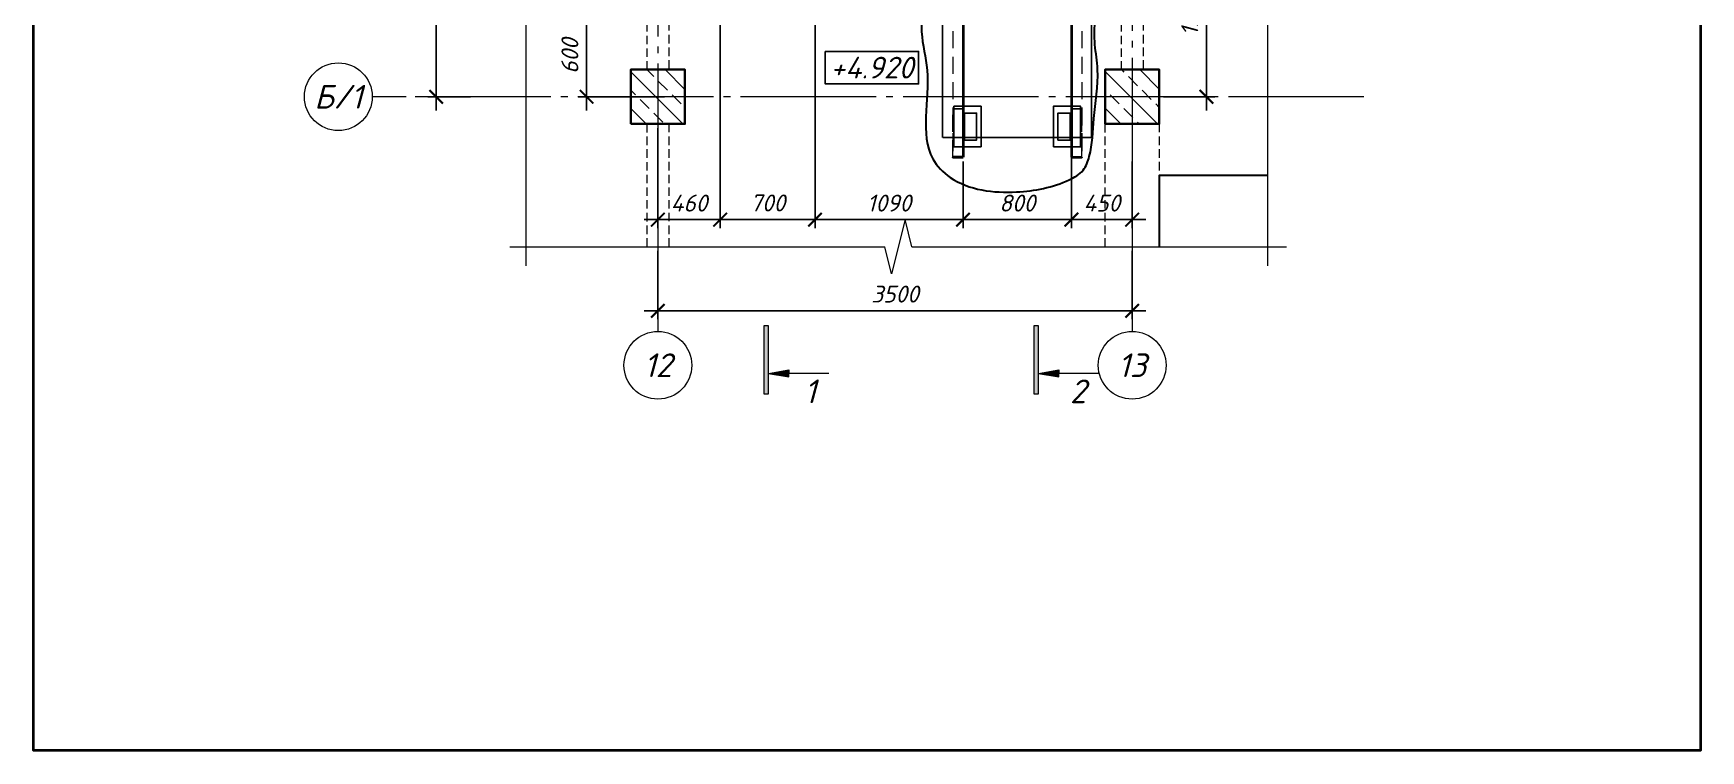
# Model space of a CAD drawing. Header units: millimetres. Extents: x -79646 to 95064, y -231229 to -58107.
# Drawn here: x -33810 to -21507, y -129506 to -124216 of the extents above; entities that cross this region are included whole.
import ezdxf
from ezdxf.enums import TextEntityAlignment as Align

# ---------------------------------------------------------------- set-up
doc = ezdxf.new("R2010")
doc.units = ezdxf.units.MM
doc.header["$PDMODE"] = 3
for name, pattern in [('GOST2.303 5', [24, 20, -1.5, 1, -1.5]), ('HIDDEN', [0.375, 0.25, -0.125]), ('HIDDEN2', [0.1875, 0.125, -0.0625])]:
    doc.linetypes.add(name, pattern=pattern)
doc.layers.get('0').update_dxf_attribs({"lineweight": 5})
doc.layers.get('Defpoints').update_dxf_attribs({"lineweight": 0})
for name, color, linetype, lineweight in [('!!!Металл', 7, 'Continuous', 15), ('#Dimensions', 7, 'Continuous', 9), ('#Оси', 7, 'Continuous', 9), ('#Перекрытие разрез', 10, 'Continuous', 30), ('Линия пунктир', 190, 'HIDDEN2', 9), ('Стены-Каркас', 7, 'Continuous', 9)]:
    doc.layers.add(name, color=color, linetype=linetype, lineweight=lineweight)
doc.layers.add('NoPrint', color=18, linetype='Continuous', plot=False)
doc.layers.add('Текст', color=7, linetype='Continuous')
doc.layers.add('Штриховка', color=252, linetype='Continuous', lineweight=5, true_color=0x696969)
doc.styles.add('ESKDW', font='eskdw.shx', dxfattribs={"oblique": 15})
doc.styles.add('STEP PR', font='isocpeui.ttf')
doc.dimstyles.new('SPDS', dxfattribs={"dimscale": 50, "dimtxt": 2.5, "dimasz": 2, "dimexe": 1.25, "dimexo": 0.625, "dimtad": 1, "dimdec": 0, "dimrnd": 0.001, "dimtxsty": 'ESKDW', "dimblk": 'ARCHTICK', "dimcen": 2.5, "dimdle": 2, "dimclrd": 256, "dimclre": 256, "dimclrt": 7, "dimadec": 0, "dimazin": 2, "dimtfac": 0.75, "dimtdec": 0, "dimtmove": 1, "dimatfit": 3, "dimfxl": 1, "dimtolj": 1, "dimarcsym": 1})
pattern_1 = [(315, (-8858.34, 975.33), (134.70384, 134.70384), []), (315, (-8858.34, 840.62), (134.70384, 134.70384), [95.25, -47.625])]

# ---------------------------------------------------------------- blocks, each defined once
blk = doc.blocks.new('*U17')
at = {"color": 0, "linetype": 'ByBlock', "lineweight": -2}
for p, q in [((26.641, 0), (26.954, 1.25)), ((26.954, 1.25), (27.579, -1.25)), ((26.641, 0), (0, 0)), ((27.579, -1.25), (27.891, 0)), ((54.533, 0), (27.891, 0))]:
    blk.add_line(p, q, dxfattribs=at)
blk = doc.blocks.new('*U16')
at = {"color": 0, "linetype": 'ByBlock', "lineweight": -2}
for p, q in [((26.641, 0), (26.954, 1.25)), ((26.954, 1.25), (27.579, -1.25)), ((26.641, 0), (0, 0)), ((27.579, -1.25), (27.891, 0)), ((54.533, 0), (27.891, 0))]:
    blk.add_line(p, q, dxfattribs=at)
blk = doc.blocks.new('*U18')
at = {"color": 0, "linetype": 'ByBlock', "lineweight": -2}
for p, q in [((17.289, 0), (17.601, 1.25)), ((17.601, 1.25), (18.226, -1.25)), ((17.289, 0), (0, 0)), ((18.226, -1.25), (18.539, 0)), ((35.828, 0), (18.539, 0))]:
    blk.add_line(p, q, dxfattribs=at)
blk = doc.blocks.new('_ArchTick')
at = {"color": 0, "linetype": 'ByBlock', "const_width": 0.15}
blk.add_lwpolyline([(-0.5, -0.5), (0.5, 0.5)], dxfattribs=at)
blk = doc.blocks.new('*D71')
at = {"layer": '#Dimensions', "lineweight": -2, "ltscale": 100, "transparency": 16777216}
for p, q in [((-28742, -123795), (-28742, -125653)), ((-29202, -124915), (-29202, -125653)), ((-29302, -125590), (-28642, -125590))]:
    blk.add_line(p, q, dxfattribs=at)
at = {"layer": 'Defpoints', "color": 0, "lineweight": 0, "ltscale": 100, "transparency": 16777216}
for p in [(-28742, -123764), (-29202, -124884), (-28742, -125590)]:
    blk.add_point(p, dxfattribs=at)
at = {"layer": '#Dimensions', "lineweight": -2, "ltscale": 100, "transparency": 16777216, "xscale": 100, "yscale": 100, "zscale": 100, "rotation": 180}
blk.add_blockref('_ArchTick', (-29202, -125590), dxfattribs=at)
at = {"layer": '#Dimensions', "lineweight": -2, "ltscale": 100, "transparency": 16777216, "xscale": 100, "yscale": 100, "zscale": 100}
blk.add_blockref('_ArchTick', (-28742, -125590), dxfattribs=at)
at = {"layer": '#Dimensions', "ltscale": 100, "transparency": 16777216, "insert": (-28972, -125468), "char_height": 125, "attachment_point": 5, "style": 'STEP PR'}
blk.add_mtext('\\A1;460', dxfattribs=at)
blk = doc.blocks.new('*D72')
at = {"layer": '#Dimensions', "lineweight": -2, "transparency": 16777216}
for p, q in [((-28742, -123795), (-28742, -125653)), ((-28042, -124115), (-28042, -125653)), ((-28842, -125590), (-27942, -125590))]:
    blk.add_line(p, q, dxfattribs=at)
at = {"layer": 'Defpoints', "color": 0, "lineweight": 0, "transparency": 16777216}
for p in [(-28742, -123764), (-28042, -124084), (-28042, -125590)]:
    blk.add_point(p, dxfattribs=at)
at = {"layer": '#Dimensions', "lineweight": -2, "transparency": 16777216, "xscale": 100, "yscale": 100, "zscale": 100, "rotation": 180}
blk.add_blockref('_ArchTick', (-28742, -125590), dxfattribs=at)
at = {"layer": '#Dimensions', "lineweight": -2, "transparency": 16777216, "xscale": 100, "yscale": 100, "zscale": 100}
blk.add_blockref('_ArchTick', (-28042, -125590), dxfattribs=at)
at = {"layer": '#Dimensions', "transparency": 16777216, "insert": (-28392, -125467), "char_height": 125, "attachment_point": 5, "style": 'STEP PR'}
blk.add_mtext('\\A1;700', dxfattribs=at)
blk = doc.blocks.new('*D73')
at = {"layer": '#Dimensions', "lineweight": -2, "transparency": 16777216}
for p, q in [((-26150, -125161), (-26150, -125653)), ((-25702, -125161), (-25702, -125653)), ((-26250, -125590), (-25602, -125590))]:
    blk.add_line(p, q, dxfattribs=at)
at = {"layer": 'Defpoints', "color": 0, "lineweight": 0, "transparency": 16777216}
for p in [(-26150, -125129), (-25702, -125129), (-25702, -125590)]:
    blk.add_point(p, dxfattribs=at)
at = {"layer": '#Dimensions', "lineweight": -2, "transparency": 16777216, "xscale": 100, "yscale": 100, "zscale": 100, "rotation": 180}
blk.add_blockref('_ArchTick', (-26150, -125590), dxfattribs=at)
at = {"layer": '#Dimensions', "lineweight": -2, "transparency": 16777216, "xscale": 100, "yscale": 100, "zscale": 100}
blk.add_blockref('_ArchTick', (-25702, -125590), dxfattribs=at)
at = {"layer": '#Dimensions', "transparency": 16777216, "insert": (-25926, -125468), "char_height": 125, "attachment_point": 5, "style": 'STEP PR'}
blk.add_mtext('\\A1;450', dxfattribs=at)
blk = doc.blocks.new('*D74')
at = {"layer": '#Dimensions', "lineweight": -2, "transparency": 16777216}
for p, q in [((-26150, -124841), (-26150, -125653)), ((-26950, -125161), (-26950, -125653)), ((-26050, -125590), (-27050, -125590))]:
    blk.add_line(p, q, dxfattribs=at)
at = {"layer": 'Defpoints', "color": 0, "lineweight": 0, "transparency": 16777216}
for p in [(-26150, -124809), (-26950, -125129), (-26950, -125590)]:
    blk.add_point(p, dxfattribs=at)
at = {"layer": '#Dimensions', "lineweight": -2, "transparency": 16777216, "xscale": 100, "yscale": 100, "zscale": 100, "rotation": 180}
blk.add_blockref('_ArchTick', (-26950, -125590), dxfattribs=at)
at = {"layer": '#Dimensions', "lineweight": -2, "transparency": 16777216, "xscale": 100, "yscale": 100, "zscale": 100}
blk.add_blockref('_ArchTick', (-26150, -125590), dxfattribs=at)
at = {"layer": '#Dimensions', "transparency": 16777216, "insert": (-26550, -125468), "char_height": 125, "attachment_point": 5, "style": 'STEP PR'}
blk.add_mtext('\\A1;800', dxfattribs=at)
blk = doc.blocks.new('*D75')
at = {"layer": '#Dimensions', "lineweight": -2, "transparency": 16777216}
for p, q in [((-28042, -124115), (-28042, -125653)), ((-26950, -125161), (-26950, -125653)), ((-26850, -125590), (-28142, -125590))]:
    blk.add_line(p, q, dxfattribs=at)
at = {"layer": 'Defpoints', "color": 0, "lineweight": 0, "transparency": 16777216}
for p in [(-28042, -124084), (-26950, -125129), (-28042, -125590)]:
    blk.add_point(p, dxfattribs=at)
at = {"layer": '#Dimensions', "lineweight": -2, "transparency": 16777216, "xscale": 100, "yscale": 100, "zscale": 100, "rotation": 180}
blk.add_blockref('_ArchTick', (-28042, -125590), dxfattribs=at)
at = {"layer": '#Dimensions', "lineweight": -2, "transparency": 16777216, "xscale": 100, "yscale": 100, "zscale": 100}
blk.add_blockref('_ArchTick', (-26950, -125590), dxfattribs=at)
at = {"layer": '#Dimensions', "transparency": 16777216, "insert": (-27496, -125468), "char_height": 125, "attachment_point": 5, "style": 'STEP PR'}
blk.add_mtext('\\A1;1090', dxfattribs=at)
blk = doc.blocks.new('*U22')
at = {"linetype": 'ByBlock', "ltscale": 100}
h = blk.add_hatch(color=256, dxfattribs=at)
h.dxf.hatch_style = 1
h.paths.add_polyline_path([(35, 0), (-35, 0), (-35, -1000), (35, -1000)])
h = blk.add_hatch(color=256, dxfattribs=at)
h.dxf.hatch_style = 1
h.paths.add_polyline_path([(335, -750), (335, -700), (335, -650), (35, -700)])
for p, q in [((35, 0), (-35, 0)), ((-35, 0), (-35, -1000)), ((35, -1000), (35, 0)), ((35, -700), (335, -650)), ((35, -700), (335, -750)), ((335, -650), (335, -700)), ((335, -750), (335, -700)), ((-35, -1000), (35, -1000))]:
    blk.add_line(p, q, dxfattribs=at)
at = {"linetype": 'ByBlock', "ltscale": 100, "extrusion": (0, -1, 0), "elevation": 700}
blk.add_lwpolyline([(925, 0), (335, 0)], dxfattribs=at)
at = {"ltscale": 100, "style": 'STEP PR'}
blk.add_attdef('Nv', text='', height=350, dxfattribs=at).set_placement((781, -1140), align=Align.RIGHT)
blk = doc.blocks.new('*D85')
at = {"layer": '#Dimensions', "lineweight": -2, "transparency": 16777216}
for p, q in [((-29202, -125821), (-29202, -126324)), ((-25702, -125821), (-25702, -126324)), ((-29302, -126262), (-25602, -126262))]:
    blk.add_line(p, q, dxfattribs=at)
at = {"layer": 'Defpoints', "color": 0, "lineweight": 0, "transparency": 16777216}
for p in [(-29202, -125790), (-25702, -125790), (-25702, -126262)]:
    blk.add_point(p, dxfattribs=at)
at = {"layer": '#Dimensions', "lineweight": -2, "transparency": 16777216, "xscale": 100, "yscale": 100, "zscale": 100, "rotation": 180}
blk.add_blockref('_ArchTick', (-29202, -126262), dxfattribs=at)
at = {"layer": '#Dimensions', "lineweight": -2, "transparency": 16777216, "xscale": 100, "yscale": 100, "zscale": 100}
blk.add_blockref('_ArchTick', (-25702, -126262), dxfattribs=at)
at = {"layer": '#Dimensions', "transparency": 16777216, "insert": (-27452, -126139), "char_height": 125, "attachment_point": 5, "style": 'STEP PR'}
blk.add_mtext('\\A1;3500', dxfattribs=at)
blk = doc.blocks.new('*D70')
at = {"layer": '#Dimensions', "lineweight": -2, "transparency": 16777216}
for p, q in [((-30838, -122784), (-30838, -124784)), ((-30585, -122884), (-30900, -122884)), ((-30585, -124684), (-30900, -124684))]:
    blk.add_line(p, q, dxfattribs=at)
at = {"layer": 'Defpoints', "color": 0, "lineweight": 0, "transparency": 16777216}
for p in [(-30553, -122884), (-30838, -124684), (-30553, -124684)]:
    blk.add_point(p, dxfattribs=at)
at = {"layer": '#Dimensions', "lineweight": -2, "transparency": 16777216, "xscale": 100, "yscale": 100, "zscale": 100}
for p, rotation in [((-30838, -122884), 90), ((-30838, -124684), 270)]:
    blk.add_blockref('_ArchTick', p, dxfattribs=dict(at, rotation=rotation))
at = {"layer": '#Dimensions', "transparency": 16777216, "insert": (-30960, -123784), "char_height": 125, "attachment_point": 5, "rotation": 90, "style": 'STEP PR'}
blk.add_mtext('\\A1;1800', dxfattribs=at)
blk = doc.blocks.new('*D86')
at = {"layer": '#Dimensions', "lineweight": -2, "transparency": 16777216}
for p, q in [((-29728, -123984), (-29728, -124784)), ((-29153, -124084), (-29791, -124084)), ((-29153, -124684), (-29791, -124684))]:
    blk.add_line(p, q, dxfattribs=at)
at = {"layer": 'Defpoints', "color": 0, "lineweight": 0, "transparency": 16777216}
for p in [(-29122, -124084), (-29728, -124684), (-29122, -124684)]:
    blk.add_point(p, dxfattribs=at)
at = {"layer": '#Dimensions', "lineweight": -2, "transparency": 16777216, "xscale": 100, "yscale": 100, "zscale": 100}
for p, rotation in [((-29728, -124084), 90), ((-29728, -124684), 270)]:
    blk.add_blockref('_ArchTick', p, dxfattribs=dict(at, rotation=rotation))
at = {"layer": '#Dimensions', "transparency": 16777216, "insert": (-29851, -124384), "char_height": 125, "attachment_point": 5, "rotation": 90, "style": 'STEP PR'}
blk.add_mtext('\\A1;600', dxfattribs=at)
blk = doc.blocks.new('*D87')
at = {"layer": '#Dimensions', "lineweight": -2, "transparency": 16777216}
for p, q in [((-25154, -123364), (-25154, -124784)), ((-25751, -123464), (-25092, -123464)), ((-25471, -124684), (-25092, -124684))]:
    blk.add_line(p, q, dxfattribs=at)
at = {"layer": 'Defpoints', "color": 0, "lineweight": 0, "transparency": 16777216}
for p in [(-25782, -123464), (-25502, -124684), (-25154, -124684)]:
    blk.add_point(p, dxfattribs=at)
at = {"layer": '#Dimensions', "lineweight": -2, "transparency": 16777216, "xscale": 100, "yscale": 100, "zscale": 100}
for p, rotation in [((-25154, -123464), 90), ((-25154, -124684), 270)]:
    blk.add_blockref('_ArchTick', p, dxfattribs=dict(at, rotation=rotation))
at = {"layer": '#Dimensions', "transparency": 16777216, "insert": (-25277, -124074), "char_height": 125, "attachment_point": 5, "rotation": 90, "style": 'STEP PR'}
blk.add_mtext('\\A1;1220', dxfattribs=at)

msp = doc.modelspace()

# ---------------------------------------------------------------- hatches: boundary and pattern name
at = {"layer": 'Штриховка'}
h = msp.add_hatch(dxfattribs=at)
h.set_pattern_fill('ANSI33', color=256, scale=30, angle=-90)
h.set_pattern_definition(pattern_1)
h.paths.add_polyline_path([(-29401.82216, -124883.62193), (-29001.82216, -124883.62193), (-29001.82216, -124483.62193), (-29401.82216, -124483.62193)])
h = msp.add_hatch(dxfattribs=at)
h.set_pattern_fill('ANSI33', color=256, scale=30, angle=-90)
h.set_pattern_definition(pattern_1)
h.paths.add_polyline_path([(-25901.82216, -124883.62193), (-25501.82216, -124883.62193), (-25501.82216, -124483.62193), (-25901.82216, -124483.62193)])

# ---------------------------------------------------------------- linework, layer by layer
at = {"layer": '!!!Металл', "linetype": 'HIDDEN', "lineweight": 9, "ltscale": 500}
for points in [[(-27025.98624, -118763.62193), (-27025.98624, -125129.45785)], [(-26073.98624, -118763.62193), (-26073.98624, -125129.45785)]]:
    msp.add_lwpolyline(points, dxfattribs=at)
at = {"layer": '!!!Металл', "lineweight": 40}
for points in [[(-26949.98624, -118763.62193), (-26949.98624, -125129.45785)], [(-26149.98624, -118763.62193), (-26149.98624, -125129.45785)], [(-27025.98624, -125129.45785), (-26949.98624, -125129.45785)], [(-26949.98624, -125129.45785), (-27025.98624, -125129.45785), (-27025.98624, -125129.45785)], [(-26149.98624, -125129.45785), (-26073.98624, -125129.45785), (-26073.98624, -125129.45785)]]:
    msp.add_lwpolyline(points, dxfattribs=at)
at = {"layer": '!!!Металл', "linetype": 'HIDDEN', "lineweight": 9, "ltscale": 500}
for points in [[(-27025.98624, -125129.45785), (-26949.98624, -125129.45785), (-26949.98624, -124771.68697), (-27025.98624, -124771.68697)], [(-26949.98624, -125129.45785), (-27025.98624, -125129.45785), (-27025.98624, -124771.68697), (-26949.98624, -124771.68697)], [(-26949.98624, -125129.45785), (-27025.98624, -125129.45785), (-27025.98624, -124771.68697), (-26949.98624, -124771.68697)], [(-26949.98624, -124771.68697), (-27025.98624, -124771.68697), (-27025.98624, -125129.45785), (-26949.98624, -125129.45785)], [(-26149.98624, -125129.45785), (-26073.98624, -125129.45785), (-26073.98624, -124771.68697), (-26149.98624, -124771.68697)], [(-26149.98624, -125129.45785), (-26073.98624, -125129.45785), (-26073.98624, -124771.68697), (-26149.98624, -124771.68697)], [(-26149.98624, -124771.68697), (-26073.98624, -124771.68697), (-26073.98624, -125129.45785), (-26149.98624, -125129.45785)]]:
    msp.add_lwpolyline(points, close=True, dxfattribs=at)
at = {"layer": '#Оси', "linetype": 'GOST2.303 5', "ltscale": 50}
for points in [[(-29201.82216, -117238.4855), (-29201.82216, -126413.8332)], [(-25701.82216, -117196.37687), (-25701.82216, -126143.16115), (-25701.82216, -126413.8332)], [(-23992.0156, -124683.62193), (-31059.59517, -124683.62193), (-31309.59517, -124683.62193)]]:
    msp.add_lwpolyline(points, dxfattribs=at)
at = {"layer": '#Оси', "linetype": 'Continuous', "ltscale": 50}
for centre in [(-31559.59517, -124683.62193), (-29201.82216, -126663.8332), (-25701.82216, -126663.8332)]:
    msp.add_circle(centre, 250, dxfattribs=at)
at = {"layer": '#Перекрытие разрез'}
msp.add_lwpolyline([(-24701.90987, -125263.62193), (-25501.82216, -125263.62193), (-25501.82216, -125790.19926)], dxfattribs=at)
msp.add_open_spline([(-27385.31032, -123463.62193), (-27342.49553, -123508.76081), (-27232.99873, -123944.20137), (-27276.7669, -124211.72826), (-27190.82983, -124507.38497), (-27235.53845, -124817.81129), (-27218.30845, -125120.02153), (-26974.39231, -125365.88326), (-26577.15598, -125411.43179), (-26246.8626, -125344.00904), (-26057.75516, -125239.84352), (-25994.07435, -125068.55765), (-25992.00191, -124823.77783), (-25927.55819, -124487.85737), (-26022.84836, -124154.72834), (-25874.06423, -123871.31029), (-25925.23387, -123634.48853), (-25883.6704, -123463.62193)], degree=3, knots=[0, 0, 0, 0, 178.9223772614, 457.5855544094, 742.6944671624, 1092.8530840671, 1411.4386915091, 1608.0055227689, 2128.4295340187, 2552.2020935246, 2688.5168235994, 2802.7375609098, 3094.2484773494, 3458.4832690924, 3812.6591522796, 4058.0988949035, 4174.1862495247, 4174.1862495247, 4174.1862495247, 4174.1862495247], dxfattribs=at)
at = {"color": 3, "lineweight": 40}
msp.add_lwpolyline([(-33810.29108, -115760.20376), (-21507.02133, -115760.20376), (-21507.02133, -129506.09039), (-33810.29108, -129506.09039)], close=True, dxfattribs=at)
at = {"color": 1}
for points in [[(-26949.98624, -125003.62193), (-26949.98624, -124803.85105)], [(-26149.98624, -125003.62193), (-26149.98624, -124803.85105)]]:
    msp.add_lwpolyline(points, dxfattribs=at)
msp.add_lwpolyline([(-26849.98624, -125003.62193), (-26849.98624, -124803.85105)])
at = {"layer": 'NoPrint', "color": 4}
for points in [[(-27101.82216, -124983.62193), (-27101.82216, -120183.62193), (-27801.82216, -120183.62193), (-27801.82216, -124083.62193)], [(-26001.82216, -120183.62193), (-26001.82216, -124983.62193), (-27099.82216, -124983.62193)], [(-26949.98624, -125003.62193), (-26849.98624, -125003.62193), (-26849.98624, -124803.85105), (-26949.98624, -124803.85105)], [(-26939.98624, -125003.62193), (-26939.98624, -124803.85105)], [(-26249.98624, -125003.62193), (-26249.98624, -124803.85105)], [(-26149.98624, -125003.62193), (-26249.98624, -125003.62193), (-26249.98624, -124803.85105), (-26149.98624, -124803.85105)], [(-26159.98624, -125003.62193), (-26159.98624, -124803.85105)]]:
    msp.add_lwpolyline(points, dxfattribs=at)
for points in [[(-26816.98624, -125053.62193), (-26816.98624, -124753.85105), (-27016.98624, -124753.85105), (-27016.98624, -125053.62193)], [(-26282.98624, -125053.62193), (-26282.98624, -124753.85105), (-26082.98624, -124753.85105), (-26082.98624, -125053.62193)]]:
    msp.add_lwpolyline(points, close=True, dxfattribs=at)
at = {"layer": 'Линия пунктир', "ltscale": 500}
for points in [[(-29281.82216, -118883.62193), (-29121.82216, -118883.62193), (-29121.82216, -124483.62193), (-29281.82216, -124483.62193)], [(-25781.82216, -118883.62193), (-25621.82216, -118883.62193), (-25621.82216, -124483.62193), (-25781.82216, -124483.62193)]]:
    msp.add_lwpolyline(points, close=True, dxfattribs=at)
for points in [[(-29281.82216, -125790.19926), (-29281.82216, -124883.62193), (-29121.82216, -124883.62193), (-29121.82216, -125790.19926)], [(-25901.82216, -125790.19926), (-25901.82216, -124883.62193), (-25501.82216, -124883.62193), (-25501.82216, -125790.19926)]]:
    msp.add_lwpolyline(points, dxfattribs=at)
at = {"layer": 'Стены-Каркас', "lineweight": 35, "ltscale": 500}
for points in [[(-29401.82216, -124883.62193), (-29001.82216, -124883.62193), (-29001.82216, -124483.62193), (-29401.82216, -124483.62193)], [(-25901.82216, -124883.62193), (-25501.82216, -124883.62193), (-25501.82216, -124483.62193), (-25901.82216, -124483.62193)]]:
    msp.add_lwpolyline(points, close=True, dxfattribs=at)
at = {"layer": 'Текст'}
msp.add_lwpolyline([(-27967.19606, -124348.8639), (-27278.46879, -124348.8639), (-27278.46879, -124588.8639), (-27967.19606, -124588.8639), (-27967.19606, -124348.8639)], dxfattribs=at)

# ---------------------------------------------------------------- block references
at = {"xscale": -160, "yscale": 160, "zscale": 160, "rotation": 90}
for name, p in [('*U17', (-30174.85453, -117204.96046)), ('*U16', (-24701.90987, -117204.96046))]:
    msp.add_blockref(name, p, dxfattribs=at)
at = {"xscale": -160, "yscale": 160, "zscale": 160}
msp.add_blockref('*U18', (-24561.90987, -125790.19926), dxfattribs=at)
ref = msp.add_blockref('*U22', (-28402.37117, -126373.91393), dxfattribs=dict(xscale=0.5, yscale=0.5, zscale=0.5))
ref.add_attrib('Nv', '1', dxfattribs={"ltscale": 100, "height": 175, "style": 'STEP PR'}).set_placement((-28034.06068, -126943.92062), align=Align.RIGHT)
ref = msp.add_blockref('*U22', (-26410.33145, -126373.91393), dxfattribs=dict(xscale=0.5, yscale=0.5, zscale=0.5))
ref.add_attrib('Nv', '2', dxfattribs={"ltscale": 100, "height": 175, "style": 'STEP PR'}).set_placement((-26042.02095, -126943.92062), align=Align.RIGHT)

# ---------------------------------------------------------------- texts
at = {"layer": '#Оси', "linetype": 'Continuous', "ltscale": 50, "style": 'STEP PR'}
for s, p in [('Б/1', (-31559.59517, -124683.62193)), ('12', (-29201.82216, -126663.8332)), ('13', (-25701.82216, -126663.8332))]:
    msp.add_text(s, height=175, dxfattribs=at).set_placement(p, align=Align.MIDDLE_CENTER)
at = {"layer": 'Текст', "style": 'STEP PR'}
msp.add_text('+4.920', height=160, dxfattribs=at).set_placement((-27622.83243, -124468.8639), align=Align.MIDDLE_CENTER)

# ---------------------------------------------------------------- dimensions: what is measured, and where the dimension line sits
at = {"layer": '#Dimensions'}
for base, p1, p2, picture, middle in [((-30837.91881, -124683.62193), (-30553.26167, -122883.62193), (-30553.26167, -124683.62193), '*D70', (-30960.41881, -123783.62193)), ((-25154.00232, -124683.62193), (-25781.82216, -123463.62193), (-25501.82216, -124683.62193), '*D87', (-25276.50232, -124073.62193)), ((-29728.07982, -124683.62193), (-29121.82216, -124083.62193), (-29121.82216, -124683.62193), '*D86', (-29850.57982, -124383.62193))]:
    dim = msp.add_linear_dim(base=base, p1=p1, p2=p2, angle=90, dimstyle='SPDS', override={"dimgap": 1.2, "dimrnd": 5, "dimtxsty": 'STEP PR', "dimblk1": 'ArchTick', "dimblk2": 'ArchTick', "dimsah": 1, "dimclrt": 256}, dxfattribs=at)
    dim.commit()
    dim.dimension.update_dxf_attribs({"geometry": picture, "text_midpoint": middle})
at = {"layer": '#Dimensions', "ltscale": 100}
dim = msp.add_linear_dim(base=(-28741.98624, -125590.43359), p1=(-29201.82216, -124883.62193), p2=(-28741.98624, -123763.62193), dimstyle='SPDS', override={"dimgap": 1.2, "dimrnd": 5, "dimtxsty": 'STEP PR', "dimblk1": 'ArchTick', "dimblk2": 'ArchTick', "dimsah": 1, "dimclrt": 256}, dxfattribs=at)
dim.commit()
dim.dimension.update_dxf_attribs({"geometry": '*D71', "text_midpoint": (-28971.9042, -125467.93359)})
at = {"layer": '#Dimensions'}
for base, p1, p2, picture, middle in [((-28041.98624, -125590.43359), (-28741.98624, -123763.62193), (-28041.98624, -124083.62193), '*D72', (-28391.98624, -125467.12867)), ((-28041.98624, -125590.43359), (-26949.98624, -125129.45785), (-28041.98624, -124083.62193), '*D75', (-27495.98624, -125467.93359)), ((-26949.98624, -125590.43359), (-26149.98624, -124809.45785), (-26949.98624, -125129.45785), '*D74', (-26549.98624, -125467.93359)), ((-25701.82216, -125590.43359), (-26149.98624, -125129.45785), (-25701.82216, -125129.45785), '*D73', (-25925.9042, -125467.93359)), ((-25701.82216, -126261.76127), (-29201.82216, -125790.19926), (-25701.82216, -125790.19926), '*D85', (-27451.82216, -126139.26127))]:
    dim = msp.add_linear_dim(base=base, p1=p1, p2=p2, dimstyle='SPDS', override={"dimgap": 1.2, "dimrnd": 5, "dimtxsty": 'STEP PR', "dimblk1": 'ArchTick', "dimblk2": 'ArchTick', "dimsah": 1, "dimclrt": 256}, dxfattribs=at)
    dim.commit()
    dim.dimension.update_dxf_attribs({"geometry": picture, "text_midpoint": middle})

doc.saveas('drawing.dxf')
